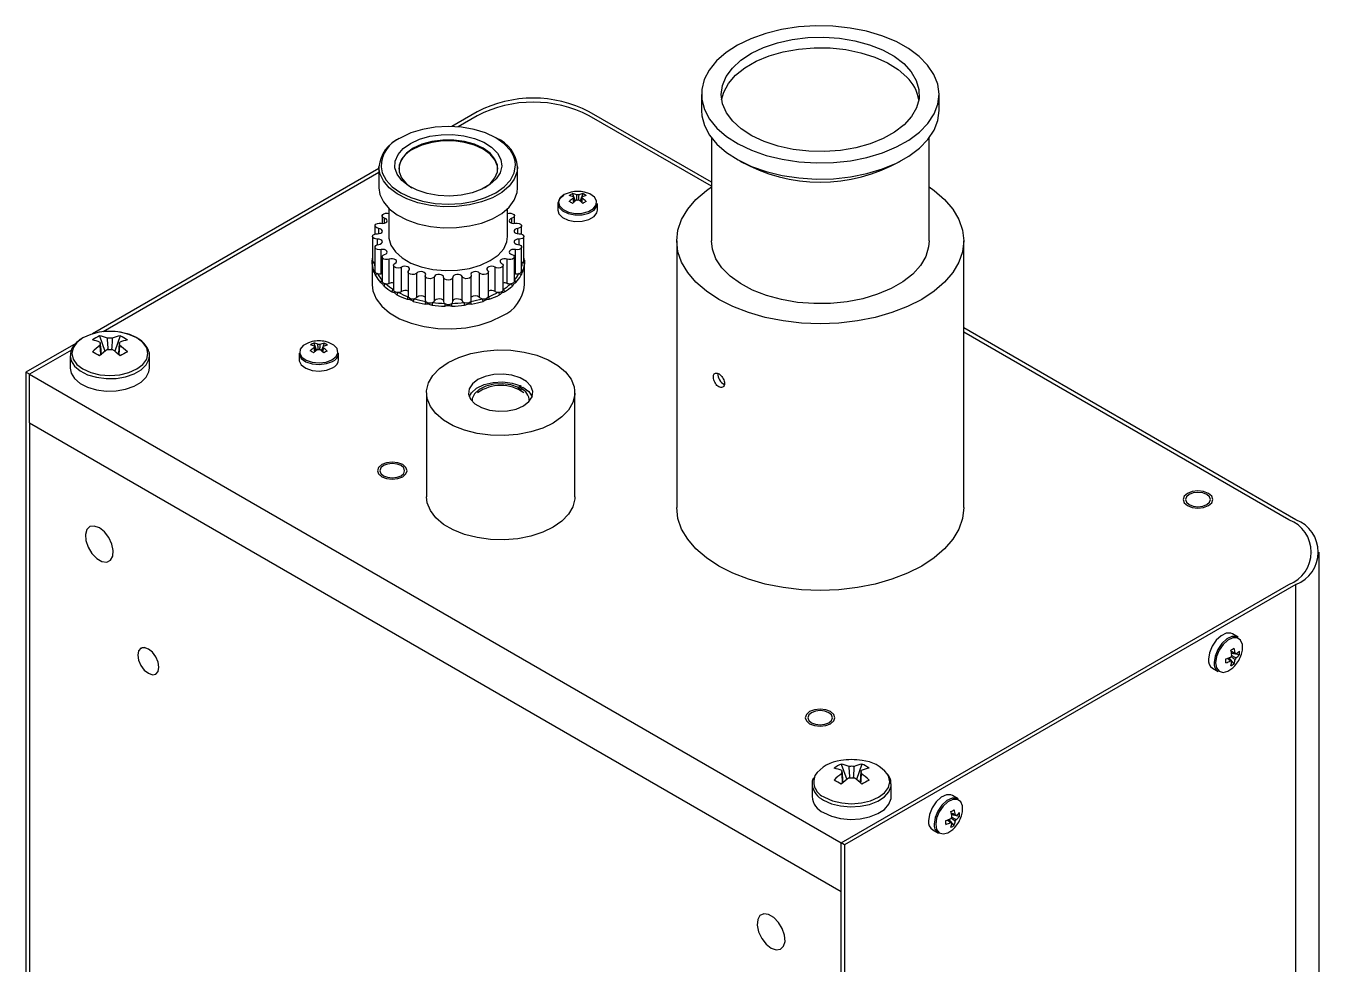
# Model space of a CAD drawing. Header units: millimetres. Extents: x 0 to 841, y 0 to 594.
# Drawn here: x 405.6 to 536.3, y 212.3 to 307.1 of the extents above; entities that cross this region are included whole.
import ezdxf

# ---------------------------------------------------------------- set-up
doc = ezdxf.new("R2010")
doc.units = ezdxf.units.MM

msp = doc.modelspace()

# ---------------------------------------------------------------- linework, layer by layer
at = {"color": 7, "linetype": 'Continuous', "lineweight": 25}
for p, q in [((473.912, 300.196), (473.912, 298.563)), ((497.912, 298.562), (497.912, 300.195)), ((451.25, 298.443), (448.668, 296.952)), ((451.249, 298.034), (449.311, 296.916)), ((451.25, 298.034), (449.312, 296.916)), ((474.911, 291.314), (462.563, 298.443)), ((474.911, 290.906), (462.563, 298.034)), ((474.911, 290.906), (462.563, 298.034)), ((474.912, 295.794), (474.911, 285.392)), ((496.911, 285.392), (496.912, 295.794)), ((441.322, 292.869), (441.322, 290.746)), ((455.322, 290.745), (455.322, 292.868)), ((441.322, 292.712), (412.376, 276.002)), ((441.322, 292.304), (413.443, 276.21)), ((441.322, 292.304), (413.443, 276.21)), ((460.887, 290.168), (461.15, 289.409)), ((461.92, 290.168), (461.657, 289.409)), ((459.404, 289.16), (459.404, 288.499)), ((463.404, 288.499), (463.404, 289.16)), ((441.634, 287.919), (441.634, 287.163)), ((442.322, 288.664), (442.322, 285.846)), ((454.322, 285.846), (454.322, 288.664)), ((455.01, 287.163), (455.01, 287.919)), ((440.917, 286.919), (440.917, 286.084)), ((455.728, 286.084), (455.728, 286.919)), ((440.672, 285.846), (440.672, 283.397)), ((455.972, 283.397), (455.972, 285.846)), ((471.411, 285.392), (471.411, 258.446)), ((500.411, 258.446), (500.411, 285.392)), ((440.917, 284.774), (440.917, 282.324)), ((441.537, 282.067), (441.537, 284.517)), ((441.634, 283.774), (441.634, 281.324)), ((455.01, 281.324), (455.01, 283.774)), ((455.107, 282.067), (455.107, 284.517)), ((455.728, 282.324), (455.728, 284.773)), ((440.622, 283.287), (440.622, 280.947)), ((442.365, 281.099), (442.365, 283.548)), ((442.775, 282.915), (442.775, 280.466)), ((443.598, 280.287), (443.598, 282.737)), ((453.046, 280.287), (453.046, 282.736)), ((453.869, 280.466), (453.869, 282.915)), ((454.28, 281.099), (454.28, 283.548)), ((456.022, 280.947), (456.022, 283.286)), ((441.537, 282.067), (441.634, 282.08)), ((444.262, 282.257), (444.262, 279.807)), ((445.153, 279.687), (445.153, 282.137)), ((445.994, 281.842), (445.994, 279.393)), ((446.924, 279.34), (446.924, 281.79)), ((447.853, 281.701), (447.853, 279.252)), ((448.792, 279.252), (448.792, 281.701)), ((449.72, 279.34), (449.72, 281.789)), ((450.65, 279.393), (450.65, 281.842)), ((451.491, 279.687), (451.491, 282.137)), ((452.382, 279.807), (452.382, 282.256)), ((455.01, 282.08), (455.107, 282.067)), ((413.087, 275.803), (413.629, 274.235)), ((415.165, 275.803), (414.624, 274.235)), ((533.981, 257.213), (500.411, 276.593)), ((533.274, 257.213), (500.411, 276.185)), ((533.274, 257.213), (500.411, 276.185)), ((410.701, 275.035), (405.641, 272.114)), ((434.745, 275.072), (434.995, 274.326)), ((435.777, 275.058), (435.502, 274.284)), ((410.244, 274.363), (405.995, 271.91)), ((410.244, 274.363), (405.995, 271.91)), ((410.126, 273.784), (410.126, 272.522)), ((418.126, 272.522), (418.126, 273.783)), ((433.241, 274.057), (433.241, 273.395)), ((437.241, 273.395), (437.241, 274.057)), ((405.641, 272.114), (405.64, 159.431)), ((405.995, 271.91), (405.641, 272.114)), ((405.995, 271.91), (488.019, 224.558)), ((405.995, 267.011), (405.995, 271.91)), ((455.644, 270.738), (455.42, 270.59)), ((455.42, 270.427), (455.42, 270.59)), ((455.644, 270.575), (455.42, 270.427)), ((455.644, 270.738), (455.644, 270.575)), ((455.645, 270.476), (455.87, 270.624)), ((446.125, 270.049), (446.124, 259.516)), ((455.645, 270.476), (455.645, 270.313)), ((461.124, 259.516), (461.125, 270.049)), ((405.995, 267.011), (405.993, 164.126)), ((405.995, 267.011), (488.019, 219.658)), ((535.617, 253.924), (535.617, 253.948)), ((536.323, 141.265), (536.324, 253.948)), ((488.019, 224.558), (533.274, 250.682)), ((488.019, 224.558), (533.274, 250.682)), ((533.981, 250.682), (488.373, 224.354)), ((533.979, 137.999), (533.981, 250.682)), ((528.129, 245.348), (527.556, 245.679)), ((527.744, 242.664), (527.218, 243.272)), ((528.261, 243.559), (527.472, 243.711)), ((525.556, 242.214), (526.129, 241.884)), ((488.041, 232.533), (488.582, 230.965)), ((490.119, 232.533), (489.577, 230.965)), ((485.08, 230.513), (485.08, 229.252)), ((493.08, 229.252), (493.08, 230.513)), ((499.845, 229.02), (499.272, 229.351)), ((499.46, 226.337), (498.933, 226.944)), ((499.976, 227.231), (499.187, 227.383)), ((497.272, 225.887), (497.845, 225.556)), ((488.017, 111.875), (488.019, 224.558)), ((488.373, 224.354), (488.019, 224.558)), ((488.373, 224.354), (488.371, 111.671))]:
    msp.add_line(p, q, dxfattribs=at)
at = {"color": 8, "linetype": 'Continuous', "lineweight": 25}
for p, q in [((462.563, 298.034), (462.563, 298.034)), ((441.896, 287.189), (441.896, 287.676)), ((454.748, 287.189), (454.748, 287.676)), ((441.295, 286.121), (441.295, 286.653)), ((455.35, 286.121), (455.35, 286.653)), ((441.173, 285.015), (441.173, 285.576)), ((455.472, 285.015), (455.472, 285.576)), ((533.274, 250.682), (533.274, 250.682))]:
    msp.add_line(p, q, dxfattribs=at)
at = {"color": 7, "linetype": 'Continuous', "lineweight": 25, "flags": 128}
for points in [[(477.563, 305.172), (476.397, 304.417), (475.434, 303.573), (474.694, 302.656), (474.193, 301.687), (473.942, 300.686), (473.946, 299.675), (474.205, 298.674), (474.713, 297.706), (475.46, 296.792), (476.43, 295.95), (477.602, 295.198), (478.951, 294.553), (480.449, 294.028), (482.063, 293.634), (483.758, 293.381), (485.5, 293.272), (487.251, 293.311), (488.973, 293.497), (490.63, 293.826), (492.186, 294.29), (493.608, 294.881), (494.867, 295.584), (495.934, 296.386), (496.788, 297.269), (497.411, 298.215), (497.788, 299.202), (497.912, 300.211), (497.78, 301.22), (497.395, 302.206), (496.765, 303.15), (495.905, 304.031), (494.831, 304.83), (493.567, 305.53), (492.14, 306.117), (490.58, 306.577), (488.921, 306.902), (487.197, 307.083), (485.446, 307.118), (483.705, 307.005), (482.012, 306.747), (480.401, 306.349), (478.907, 305.821), (477.563, 305.172)], [(478.948, 304.347), (480.191, 304.938), (481.583, 305.406), (483.087, 305.739), (484.664, 305.929), (486.273, 305.97), (487.873, 305.862), (489.423, 305.607), (490.881, 305.212), (492.21, 304.687), (493.377, 304.045), (494.35, 303.304), (495.104, 302.482), (495.621, 301.602), (495.886, 300.684), (495.892, 299.754), (495.64, 298.836), (495.137, 297.952), (494.394, 297.127), (493.431, 296.381), (492.274, 295.734), (490.952, 295.203), (489.5, 294.801), (487.954, 294.539), (486.356, 294.423), (484.746, 294.456), (483.166, 294.639), (481.658, 294.965), (480.259, 295.426), (479.007, 296.012), (477.934, 296.705), (477.067, 297.489), (476.43, 298.343), (476.038, 299.245), (475.902, 300.172), (476.025, 301.099), (476.404, 302.003), (477.029, 302.86), (477.884, 303.648), (478.948, 304.347)], [(475.948, 299.638), (476.156, 300.413), (476.635, 301.3), (477.354, 302.131), (478.295, 302.885), (479.433, 303.542), (480.739, 304.085), (482.178, 304.5), (483.715, 304.776), (485.308, 304.906), (486.917, 304.888), (488.5, 304.72), (490.016, 304.408), (491.426, 303.96), (492.693, 303.387), (493.784, 302.704), (494.671, 301.929)], [(473.912, 298.563), (473.946, 298.041), (474.205, 297.041), (474.713, 296.073), (475.46, 295.159), (476.43, 294.316), (477.602, 293.565), (478.951, 292.92), (480.449, 292.395), (482.062, 292.001), (483.758, 291.748), (485.5, 291.639), (487.251, 291.678), (488.973, 291.864), (490.63, 292.193), (492.186, 292.657), (493.608, 293.248), (494.867, 293.951), (495.934, 294.753), (496.788, 295.636), (497.41, 296.582), (497.788, 297.569), (497.912, 298.562)], [(454.915, 293.995), (454.605, 294.534), (453.976, 295.213), (453.131, 295.808), (452.1, 296.296), (450.925, 296.659), (449.649, 296.882), (448.322, 296.957), (446.996, 296.882), (445.72, 296.659), (444.544, 296.296), (443.514, 295.808)], [(444.504, 295.236), (445.414, 295.658), (446.46, 295.958), (447.593, 296.121), (448.761, 296.139), (449.907, 296.012), (450.98, 295.745), (451.928, 295.352), (452.708, 294.85), (453.283, 294.264), (453.626, 293.619), (453.72, 292.947), (453.563, 292.279), (453.16, 291.647), (452.531, 291.079), (451.706, 290.602), (450.722, 290.239), (449.626, 290.007), (448.469, 289.916), (447.305, 289.97), (446.189, 290.168), (445.172, 290.5), (444.303, 290.95), (443.622, 291.498), (443.16, 292.117), (442.94, 292.779), (442.972, 293.453), (443.254, 294.107), (443.772, 294.711), (444.504, 295.236)], [(451.994, 290.746), (452.556, 291.17), (453.042, 291.752), (453.291, 292.382), (453.291, 293.028), (453.042, 293.659), (452.556, 294.241), (451.858, 294.746), (450.983, 295.149), (449.974, 295.43), (448.882, 295.574), (447.763, 295.574), (446.671, 295.43), (445.662, 295.149), (444.787, 294.746)], [(453.322, 292.624), (453.291, 292.947), (453.042, 293.577), (452.556, 294.159), (451.858, 294.665), (450.983, 295.068), (449.974, 295.348), (448.882, 295.492), (447.763, 295.492), (446.671, 295.348), (445.662, 295.068), (444.787, 294.665)], [(444.787, 294.746), (444.089, 294.241), (443.603, 293.659), (443.354, 293.028), (443.354, 292.382), (443.603, 291.752), (444.089, 291.17), (444.65, 290.746)], [(441.528, 292.873), (441.653, 292.266), (442.04, 291.53), (442.668, 290.851), (443.514, 290.256), (444.544, 289.768), (445.72, 289.405), (446.996, 289.182), (448.322, 289.106), (449.649, 289.182), (450.925, 289.405), (452.1, 289.768), (453.131, 290.256), (453.976, 290.851), (454.605, 291.53), (454.992, 292.266), (455.122, 293.032), (455.082, 293.457)], [(441.322, 290.746), (441.419, 290.075), (441.764, 289.333), (442.345, 288.642), (443.143, 288.027), (444.127, 287.511), (445.264, 287.111), (446.511, 286.842), (447.823, 286.715), (449.153, 286.733), (450.454, 286.896), (451.677, 287.199), (452.779, 287.629), (453.72, 288.173), (454.466, 288.809), (454.99, 289.515), (455.273, 290.266), (455.322, 290.745)], [(496.911, 290.846), (497.415, 290.488), (498.469, 289.577), (499.308, 288.595), (499.917, 287.558), (500.287, 286.484), (500.411, 285.392), (500.287, 284.299), (499.917, 283.225), (499.308, 282.189), (498.469, 281.207), (497.415, 280.296), (496.164, 279.473), (494.738, 278.751), (493.161, 278.143), (491.46, 277.659), (489.664, 277.307), (487.804, 277.093), (485.911, 277.021), (484.019, 277.093), (482.158, 277.307), (480.362, 277.659), (478.661, 278.143), (477.084, 278.751), (475.658, 279.473), (474.408, 280.296), (473.354, 281.207), (472.515, 282.189), (471.905, 283.226), (471.535, 284.3), (471.411, 285.392), (471.535, 286.485), (471.905, 287.559), (472.515, 288.595), (473.354, 289.577), (474.408, 290.488), (474.911, 290.846)], [(459.989, 289.976), (459.574, 289.626), (459.406, 289.213), (459.507, 288.793), (459.865, 288.422), (460.43, 288.151), (461.127, 288.017), (461.862, 288.036), (462.534, 288.207), (463.054, 288.508), (463.351, 288.896), (463.404, 289.16)], [(441.537, 287.176), (441.711, 287.162), (441.882, 287.186), (442.026, 287.244), (442.122, 287.329), (442.158, 287.428), (442.128, 287.528), (442.036, 287.615), (441.896, 287.676)], [(441.896, 287.676), (441.746, 287.744), (441.654, 287.84), (441.637, 287.95), (441.697, 288.054), (441.824, 288.137), (441.997, 288.183), (442.188, 288.186), (442.322, 288.159)], [(454.322, 288.159), (454.457, 288.186), (454.647, 288.183), (454.82, 288.137), (454.947, 288.054), (455.007, 287.95), (454.99, 287.84), (454.899, 287.743), (454.748, 287.676), (454.748, 287.676)], [(454.748, 287.676), (454.608, 287.615), (454.517, 287.528), (454.487, 287.428), (454.522, 287.329), (454.619, 287.244), (454.762, 287.186), (454.933, 287.162), (455.107, 287.176)], [(459.404, 288.499), (459.507, 288.132), (459.865, 287.761), (460.43, 287.49), (461.127, 287.355), (461.862, 287.375), (462.534, 287.546), (463.054, 287.846), (463.351, 288.234), (463.404, 288.499)], [(441.295, 286.653), (441.119, 286.696), (440.988, 286.776), (440.922, 286.879), (440.933, 286.989), (441.019, 287.088), (441.165, 287.158), (441.348, 287.189), (441.537, 287.176)], [(441.173, 286.117), (441.347, 286.129), (441.501, 286.178), (441.614, 286.256), (441.669, 286.352), (441.659, 286.453), (441.585, 286.545), (441.458, 286.615), (441.295, 286.653)], [(455.35, 286.653), (455.187, 286.615), (455.059, 286.545), (454.986, 286.453), (454.976, 286.352), (455.031, 286.256), (455.143, 286.178), (455.298, 286.129), (455.472, 286.117)], [(455.107, 287.176), (455.296, 287.189), (455.479, 287.158), (455.626, 287.088), (455.712, 286.989), (455.723, 286.879), (455.657, 286.776), (455.525, 286.696), (455.35, 286.653)], [(441.173, 285.576), (440.984, 285.591), (440.821, 285.648), (440.711, 285.739), (440.672, 285.846), (440.711, 285.954), (440.821, 286.044), (440.984, 286.102), (441.173, 286.117)], [(441.537, 284.517), (441.348, 284.503), (441.165, 284.534), (441.019, 284.605), (440.933, 284.703), (440.922, 284.813), (440.988, 284.917), (441.119, 284.996), (441.295, 285.039)], [(441.295, 285.039), (441.458, 285.077), (441.585, 285.147), (441.659, 285.239), (441.669, 285.341), (441.614, 285.437), (441.501, 285.515), (441.347, 285.563), (441.173, 285.576)], [(442.322, 285.846), (442.33, 285.665), (442.527, 284.95), (442.976, 284.274), (443.659, 283.667), (444.546, 283.155), (445.598, 282.76), (446.769, 282.501), (448.008, 282.387), (449.261, 282.425), (450.472, 282.613), (451.59, 282.941), (452.565, 283.397), (453.354, 283.96), (453.924, 284.605), (454.248, 285.304), (454.322, 285.846)], [(455.472, 285.576), (455.298, 285.563), (455.143, 285.515), (455.031, 285.437), (454.976, 285.341), (454.986, 285.239), (455.059, 285.147), (455.187, 285.077), (455.35, 285.039)], [(455.35, 285.039), (455.525, 284.996), (455.657, 284.917), (455.723, 284.813), (455.712, 284.703), (455.626, 284.605), (455.479, 284.534), (455.296, 284.503), (455.107, 284.517)], [(455.472, 286.117), (455.661, 286.101), (455.824, 286.044), (455.934, 285.954), (455.972, 285.846), (455.934, 285.738), (455.824, 285.648), (455.661, 285.591), (455.472, 285.576)], [(496.911, 285.392), (496.861, 284.785), (496.572, 283.827), (496.033, 282.906), (495.257, 282.043), (494.262, 281.259), (493.071, 280.571), (491.713, 279.997), (490.218, 279.549), (488.622, 279.238), (486.963, 279.071), (485.28, 279.052), (483.611, 279.182), (481.996, 279.458), (480.472, 279.873), (479.077, 280.417), (477.841, 281.077), (476.795, 281.839), (475.962, 282.684), (475.362, 283.593), (475.01, 284.543), (474.911, 285.392)], [(441.896, 284.017), (442.036, 284.078), (442.128, 284.165), (442.158, 284.265), (442.122, 284.364), (442.026, 284.449), (441.882, 284.507), (441.711, 284.531), (441.537, 284.517)], [(442.365, 283.548), (442.188, 283.507), (441.997, 283.51), (441.824, 283.556), (441.697, 283.638), (441.637, 283.743), (441.654, 283.852), (441.746, 283.949), (441.896, 284.017)], [(442.935, 283.119), (443.043, 283.199), (443.093, 283.296), (443.077, 283.397), (442.998, 283.488), (442.867, 283.555), (442.702, 283.59), (442.527, 283.588), (442.365, 283.548)], [(454.28, 283.548), (454.118, 283.588), (453.942, 283.59), (453.777, 283.555), (453.646, 283.488), (453.567, 283.397), (453.551, 283.296), (453.601, 283.199), (453.709, 283.119)], [(454.748, 284.017), (454.899, 283.949), (454.99, 283.852), (455.007, 283.743), (454.947, 283.638), (454.82, 283.556), (454.647, 283.51), (454.457, 283.507), (454.28, 283.548)], [(455.107, 284.517), (454.933, 284.531), (454.762, 284.507), (454.619, 284.448), (454.522, 284.364), (454.487, 284.264), (454.517, 284.164), (454.608, 284.078), (454.748, 284.017)], [(443.598, 282.737), (443.446, 282.67), (443.26, 282.644), (443.072, 282.663), (442.913, 282.724), (442.808, 282.816), (442.776, 282.924), (442.82, 283.031), (442.935, 283.119)], [(444.342, 282.407), (444.41, 282.501), (444.414, 282.602), (444.354, 282.697), (444.237, 282.773), (444.08, 282.818), (443.905, 282.828), (443.737, 282.799), (443.598, 282.737)], [(445.153, 282.137), (445.036, 282.05), (444.868, 281.997), (444.678, 281.987), (444.497, 282.022), (444.355, 282.095), (444.275, 282.195), (444.27, 282.305), (444.342, 282.407)], [(446.019, 281.93), (446.043, 282.03), (446.002, 282.129), (445.901, 282.212), (445.754, 282.267), (445.582, 282.288), (445.409, 282.27), (445.259, 282.218), (445.153, 282.137)], [(451.491, 282.137), (451.385, 282.218), (451.235, 282.27), (451.062, 282.288), (450.89, 282.267), (450.743, 282.211), (450.642, 282.129), (450.601, 282.03), (450.625, 281.93)], [(452.303, 282.407), (452.374, 282.305), (452.37, 282.195), (452.29, 282.095), (452.147, 282.022), (451.966, 281.987), (451.776, 281.997), (451.609, 282.05), (451.491, 282.137)], [(453.046, 282.736), (452.908, 282.799), (452.739, 282.827), (452.564, 282.818), (452.408, 282.773), (452.291, 282.697), (452.23, 282.602), (452.234, 282.5), (452.303, 282.407)], [(453.709, 283.119), (453.824, 283.031), (453.869, 282.924), (453.836, 282.816), (453.732, 282.723), (453.572, 282.663), (453.384, 282.644), (453.199, 282.67), (453.046, 282.736)], [(441.634, 281.324), (441.637, 281.297), (441.657, 281.241), (441.697, 281.189), (441.755, 281.142), (441.829, 281.104), (441.915, 281.076), (442.01, 281.059)], [(446.924, 281.79), (446.85, 281.688), (446.712, 281.612), (446.533, 281.574), (446.342, 281.581), (446.172, 281.63), (446.05, 281.715), (445.996, 281.82), (446.019, 281.93)], [(447.854, 281.719), (447.832, 281.82), (447.748, 281.909), (447.613, 281.974), (447.446, 282.005), (447.271, 282), (447.111, 281.957), (446.99, 281.884), (446.924, 281.79)], [(448.791, 281.719), (448.764, 281.61), (448.665, 281.516), (448.509, 281.452), (448.322, 281.43), (448.135, 281.452), (447.98, 281.516), (447.88, 281.61), (447.854, 281.719)], [(449.72, 281.789), (449.654, 281.884), (449.533, 281.957), (449.374, 282), (449.198, 282.005), (449.031, 281.974), (448.896, 281.909), (448.812, 281.82), (448.791, 281.719)], [(450.625, 281.93), (450.649, 281.82), (450.595, 281.715), (450.473, 281.63), (450.302, 281.581), (450.112, 281.574), (449.933, 281.612), (449.795, 281.688), (449.72, 281.789)], [(454.634, 281.058), (454.729, 281.076), (454.815, 281.104), (454.889, 281.142), (454.947, 281.188), (454.988, 281.241), (455.008, 281.297), (455.01, 281.324)], [(440.622, 280.947), (440.696, 280.333), (441.021, 279.534), (441.595, 278.784), (442.398, 278.107), (443.403, 277.527), (444.575, 277.064), (445.875, 276.732), (447.258, 276.545), (448.678, 276.507), (450.085, 276.62), (451.432, 276.881), (452.674, 277.28), (453.767, 277.804)], [(442.775, 280.466), (442.781, 280.425), (442.806, 280.37), (442.851, 280.318), (442.913, 280.274), (442.99, 280.238), (443.078, 280.212), (443.174, 280.198), (443.273, 280.195)], [(453.371, 280.195), (453.47, 280.198), (453.566, 280.212), (453.654, 280.238), (453.732, 280.274), (453.794, 280.318), (453.839, 280.369), (453.864, 280.425), (453.869, 280.466)], [(446.924, 279.34), (446.99, 279.434), (447.111, 279.507), (447.271, 279.55), (447.446, 279.556), (447.613, 279.524), (447.748, 279.459), (447.832, 279.37), (447.853, 279.312)], [(448.792, 279.312), (448.812, 279.37), (448.896, 279.459), (449.031, 279.524), (449.198, 279.556), (449.374, 279.55), (449.533, 279.507), (449.654, 279.434), (449.72, 279.34)], [(413.053, 276.157), (412.2, 275.947), (411.402, 275.593)], [(433.241, 274.057), (433.254, 273.924), (433.471, 273.519), (433.927, 273.186), (434.561, 272.971), (435.286, 272.903), (436.005, 272.99), (436.621, 273.221)], [(433.241, 273.395), (433.254, 273.263), (433.471, 272.858), (433.927, 272.525), (434.561, 272.31), (435.286, 272.241), (436.005, 272.329), (436.621, 272.56)], [(448.321, 273.111), (449.386, 273.621), (450.595, 274.01), (451.907, 274.264), (453.278, 274.374), (454.661, 274.337), (456.008, 274.154), (457.274, 273.832), (458.416, 273.38), (459.395, 272.815), (460.177, 272.156), (460.736, 271.425), (461.053, 270.647), (461.117, 269.849), (460.925, 269.058), (460.486, 268.3), (459.812, 267.602), (458.928, 266.988), (457.863, 266.477), (456.654, 266.088), (455.342, 265.834), (453.971, 265.724), (452.588, 265.761), (451.241, 265.944), (449.975, 266.267), (448.833, 266.718), (447.855, 267.283), (447.072, 267.942), (446.513, 268.673), (446.196, 269.451), (446.133, 270.249), (446.324, 271.04), (446.764, 271.798), (447.437, 272.496), (448.321, 273.111)], [(410.126, 272.522), (410.223, 272.018), (410.562, 271.474), (411.126, 270.995), (411.878, 270.612), (412.771, 270.35), (413.75, 270.223), (414.752, 270.241), (415.715, 270.403), (416.578, 270.698), (417.287, 271.107), (417.797, 271.605), (418.077, 272.161), (418.126, 272.522)], [(455.923, 268.722), (456.477, 269.15), (456.8, 269.65), (456.866, 270.183), (456.67, 270.705), (456.226, 271.173), (455.572, 271.551), (454.76, 271.807), (453.856, 271.921), (452.934, 271.882), (452.067, 271.696), (451.326, 271.376), (450.772, 270.948), (450.449, 270.448), (450.383, 269.915), (450.579, 269.394), (451.023, 268.925), (451.677, 268.547), (452.489, 268.291), (453.393, 268.178), (454.315, 268.216), (455.182, 268.402), (455.923, 268.722)], [(450.45, 269.648), (450.659, 270.029), (451.187, 270.508), (451.94, 270.873), (452.849, 271.092), (453.829, 271.142), (454.79, 271.021), (455.644, 270.738)], [(455.42, 270.59), (454.656, 270.84), (453.798, 270.947), (452.924, 270.9), (452.114, 270.705), (451.443, 270.378), (450.971, 269.951), (450.743, 269.462), (450.728, 269.199)], [(455.87, 270.624), (456.467, 270.173), (456.8, 269.648)], [(443.726, 261.557), (444.051, 261.838), (444.165, 262.17), (444.051, 262.501), (443.726, 262.782), (443.239, 262.97), (442.665, 263.036), (442.091, 262.97), (441.605, 262.782), (441.28, 262.501), (441.165, 262.17), (441.28, 261.838), (441.605, 261.557), (442.091, 261.37), (442.665, 261.304), (443.239, 261.37), (443.726, 261.557)], [(443.549, 261.66), (443.82, 261.894), (443.915, 262.17), (443.82, 262.446), (443.549, 262.68), (443.144, 262.836), (442.665, 262.891), (442.187, 262.836), (441.781, 262.68), (441.51, 262.446), (441.415, 262.17), (441.51, 261.894), (441.781, 261.66), (442.187, 261.503), (442.665, 261.448), (443.144, 261.503), (443.549, 261.66)], [(525.142, 258.642), (525.467, 258.923), (525.581, 259.255), (525.467, 259.586), (525.142, 259.867), (524.655, 260.055), (524.081, 260.12), (523.507, 260.055), (523.021, 259.867), (522.696, 259.586), (522.581, 259.255), (522.696, 258.923), (523.021, 258.642), (523.507, 258.455), (524.081, 258.389), (524.655, 258.455), (525.142, 258.642)], [(461.124, 259.516), (461.116, 259.316), (460.925, 258.524), (460.485, 257.767), (459.812, 257.069), (458.928, 256.454), (457.863, 255.944), (456.654, 255.555), (455.342, 255.301), (453.971, 255.191), (452.588, 255.228), (451.241, 255.411), (449.975, 255.733), (448.833, 256.185), (447.854, 256.75), (447.072, 257.409), (446.513, 258.14), (446.196, 258.918), (446.124, 259.516)], [(524.965, 258.744), (525.236, 258.978), (525.331, 259.255), (525.236, 259.531), (524.965, 259.765), (524.56, 259.921), (524.081, 259.976), (523.603, 259.921), (523.198, 259.765), (522.927, 259.531), (522.831, 259.255), (522.927, 258.978), (523.198, 258.744), (523.603, 258.588), (524.081, 258.533), (524.56, 258.588), (524.965, 258.744)], [(500.411, 258.446), (500.287, 257.353), (499.917, 256.28), (499.307, 255.243), (498.468, 254.261), (497.415, 253.35), (496.164, 252.527), (494.738, 251.805), (493.161, 251.197), (491.46, 250.713), (489.664, 250.361), (487.804, 250.147), (485.911, 250.076), (484.018, 250.147), (482.158, 250.361), (480.362, 250.713), (478.661, 251.197), (477.084, 251.805), (475.658, 252.527), (474.407, 253.351), (473.354, 254.261), (472.515, 255.243), (471.905, 256.28), (471.535, 257.354), (471.411, 258.446), (471.411, 258.446)], [(413.066, 256.396), (412.555, 256.581), (412.113, 256.52), (411.8, 256.222), (411.657, 255.727), (411.705, 255.102), (411.937, 254.431), (412.321, 253.804), (412.806, 253.308), (413.325, 253.008), (413.81, 252.945), (414.194, 253.127), (414.426, 253.531), (414.474, 254.101), (414.331, 254.76), (414.018, 255.42), (413.576, 255.991), (413.066, 256.396)], [(527.556, 245.679), (527.409, 245.742), (526.943, 245.741), (526.426, 245.497), (525.926, 245.044), (525.511, 244.443), (525.238, 243.775), (525.142, 243.13)], [(528.129, 245.348), (527.981, 245.411), (527.516, 245.41), (526.999, 245.167), (526.499, 244.714), (526.084, 244.113), (525.81, 243.444), (525.715, 242.799)], [(416.954, 243.536), (417.035, 243.021), (417.265, 242.491), (417.609, 242.026), (418.015, 241.699), (418.421, 241.558), (418.765, 241.625), (418.995, 241.889), (419.076, 242.311), (418.995, 242.827), (418.765, 243.357), (418.421, 243.821), (418.015, 244.149), (417.609, 244.29), (417.265, 244.223), (417.035, 243.958), (416.954, 243.536)], [(416.954, 243.536), (417.035, 243.021), (417.265, 242.491), (417.609, 242.026), (418.015, 241.699), (418.421, 241.558), (418.765, 241.625), (418.995, 241.889), (419.076, 242.311), (418.995, 242.827), (418.765, 243.357), (418.421, 243.821), (418.015, 244.149), (417.609, 244.29), (417.265, 244.223), (417.035, 243.958), (416.954, 243.536)], [(486.958, 236.6), (487.283, 236.881), (487.398, 237.212), (487.283, 237.543), (486.958, 237.824), (486.472, 238.012), (485.898, 238.078), (485.324, 238.012), (484.837, 237.824), (484.512, 237.543), (484.398, 237.212), (484.512, 236.881), (484.837, 236.6), (485.324, 236.412), (485.898, 236.346), (486.472, 236.412), (486.958, 236.6)], [(485.014, 237.722), (484.743, 237.488), (484.648, 237.212), (484.743, 236.936), (485.014, 236.702), (485.419, 236.545), (485.898, 236.49), (486.376, 236.545), (486.782, 236.702), (487.053, 236.936), (487.148, 237.212), (487.053, 237.488), (486.782, 237.722), (486.376, 237.879), (485.898, 237.934), (485.419, 237.879), (485.014, 237.722)], [(485.08, 230.513), (485.082, 230.441), (485.082, 230.44)], [(486.251, 227.619), (487.044, 227.264), (487.964, 227.035), (488.954, 226.944), (489.952, 226.998), (490.896, 227.195), (491.725, 227.52), (492.388, 227.954), (492.843, 228.47), (493.062, 229.035), (493.08, 229.252)], [(499.272, 229.351), (499.124, 229.414), (498.659, 229.413), (498.142, 229.169), (497.642, 228.717), (497.227, 228.116), (496.953, 227.447), (496.858, 226.802)], [(499.845, 229.02), (499.697, 229.083), (499.232, 229.082), (498.714, 228.839), (498.214, 228.386), (497.8, 227.785), (497.526, 227.117), (497.431, 226.472)], [(480.948, 213.942), (481.459, 213.757), (481.9, 213.818), (482.214, 214.116), (482.356, 214.611), (482.308, 215.237), (482.076, 215.908), (481.692, 216.534), (481.208, 217.03), (480.688, 217.33), (480.203, 217.393), (479.819, 217.211), (479.588, 216.807), (479.54, 216.237), (479.682, 215.578), (479.995, 214.918), (480.437, 214.347), (480.948, 213.942)]]:
    msp.add_lwpolyline(points, dxfattribs=at)
at = {"color": 8, "linetype": 'Continuous', "lineweight": 25, "flags": 128}
for points in [[(455.322, 292.868), (455.273, 292.389), (454.99, 291.638), (454.466, 290.932), (453.72, 290.296), (452.779, 289.752), (451.677, 289.322), (450.454, 289.019), (449.153, 288.856), (447.823, 288.838), (446.511, 288.965), (445.264, 289.234), (444.127, 289.634), (443.143, 290.15), (442.345, 290.765), (441.764, 291.456), (441.419, 292.198), (441.322, 292.869)], [(455.082, 293.457), (454.992, 293.798), (454.915, 293.995)], [(460.04, 290.065), (459.639, 289.727), (459.477, 289.329), (459.575, 288.924), (459.92, 288.566), (460.465, 288.305), (461.137, 288.175), (461.845, 288.194), (462.494, 288.359), (462.995, 288.648), (463.281, 289.022), (463.314, 289.431), (463.088, 289.819), (462.636, 290.134), (462.082, 290.32)], [(460.726, 290.32), (460.625, 290.296), (460.04, 290.065)], [(411.402, 275.593), (410.789, 275.132), (410.404, 274.596), (410.273, 274.02), (410.404, 273.444), (410.789, 272.908), (411.402, 272.447), (412.2, 272.094), (413.129, 271.871), (414.126, 271.796), (415.124, 271.871), (416.053, 272.094), (416.851, 272.447), (417.464, 272.908), (417.848, 273.444), (417.98, 274.02), (417.848, 274.596), (417.464, 275.132), (416.851, 275.593), (416.053, 275.947), (415.2, 276.157)], [(434.563, 275.216), (434.189, 275.107), (433.676, 274.825), (433.374, 274.454), (433.325, 274.046), (433.534, 273.655), (433.974, 273.335), (434.585, 273.127), (435.284, 273.061), (435.978, 273.145), (436.572, 273.369), (436.572, 273.369)], [(436.572, 273.369), (436.986, 273.701), (437.164, 274.096), (437.083, 274.503), (436.753, 274.865), (436.219, 275.134), (435.919, 275.216)], [(410.126, 273.79), (410.223, 273.28), (410.562, 272.735), (411.126, 272.256), (411.878, 271.874), (412.771, 271.611), (413.75, 271.485), (414.752, 271.503), (415.715, 271.664), (416.578, 271.959), (417.287, 272.368), (417.797, 272.866), (418.077, 273.422), (418.126, 273.744)], [(528.472, 243.622), (528.571, 244.042), (528.571, 244.62), (528.39, 245.055), (528.052, 245.288), (527.604, 245.287), (527.105, 245.052), (526.623, 244.616), (526.223, 244.036), (525.959, 243.392), (525.867, 242.77), (525.867, 242.77)], [(525.867, 242.77), (525.959, 242.254), (526.223, 241.915), (526.623, 241.797), (527.105, 241.917), (527.604, 242.258), (527.795, 242.45)], [(486.355, 229.177), (487.153, 228.824), (488.082, 228.601), (489.08, 228.526), (490.077, 228.601), (491.006, 228.824), (491.805, 229.177), (492.417, 229.638), (492.802, 230.174), (492.933, 230.75), (492.802, 231.326), (492.685, 231.536)], [(486.251, 228.881), (487.044, 228.526), (487.964, 228.296), (488.954, 228.205), (489.952, 228.26), (490.896, 228.456), (491.725, 228.781), (492.388, 229.215), (492.843, 229.731), (493.062, 230.296), (493.079, 230.538)], [(500.188, 227.294), (500.287, 227.714), (500.287, 228.293), (500.106, 228.728), (499.768, 228.96), (499.319, 228.959), (498.82, 228.725), (498.338, 228.288), (497.939, 227.708), (497.675, 227.064), (497.583, 226.442), (497.583, 226.442)], [(497.583, 226.442), (497.675, 225.927), (497.939, 225.587), (498.338, 225.469), (498.82, 225.589), (499.319, 225.93), (499.511, 226.122)]]:
    msp.add_lwpolyline(points, dxfattribs=at)
at = {"color": 7, "linetype": 'Continuous', "lineweight": 25}
for centre, radius, start, end in [((491.733, 298.923), 4.204, 9.79306, 45.65134), ((456.906, 287.117), 12.296, 62.60912, 117.38968), ((456.906, 287.525), 12.296, 62.60922, 117.38953), ((456.906, 287.117), 12.296, 62.60913, 117.38954), ((444.775, 292.555), 3.467, 113.86527, 174.8134), ((451.867, 292.565), 3.468, 5.02415, 67.38199), ((445.771, 292.413), 2.457, 113.59916, 175.07924), ((485.912, 307.945), 16.604, 240.73111, 299.26724), ((461.825, 288.152), 2.224, 114.94314, 125.05148), ((461.404, 287.192), 3.2, 77.76748, 102.23084), ((460.443, 288.097), 2.118, 66.06511, 77.88205), ((462.365, 288.096), 2.119, 102.12059, 113.93294), ((460.982, 288.152), 2.224, 54.94727, 65.05811), ((460.103, 287.9), 2.119, 66.06618, 77.87861), ((463.295, 286.485), 3.988, 125.79039, 133.53553), ((457.407, 283.543), 6.625, 58.30899, 61.6987), ((463.634, 286.289), 3.988, 125.79018, 133.53624), ((461.107, 289.779), 0.155, 157.82465, 202.17792), ((461.404, 289.264), 0.776, 82.47986, 97.51757), ((461.404, 290.293), 0.776, 262.47222, 277.5252), ((459.172, 286.289), 3.989, 46.46445, 54.20863), ((462.704, 287.901), 2.119, 102.12074, 113.93355), ((461.701, 289.779), 0.155, 337.80849, 22.19409), ((459.512, 286.485), 3.989, 46.4644, 54.20918), ((465.404, 283.537), 6.632, 118.30417, 121.69046), ((443.244, 283.228), 2.622, 168.7648, 175.3313), ((453.399, 283.228), 2.624, 4.66946, 11.22958), ((440.82, 283.004), 0.19, 86.77492, 173.58729), ((443.33, 283.252), 2.708, 184.79715, 200.89747), ((440.918, 283.426), 0.248, 186.67587, 249.2127), ((441.087, 283.702), 0.569, 243.23358, 252.64035), ((441.208, 282.376), 0.296, 190.08476, 263.8558), ((455.436, 282.376), 0.296, 276.14731, 349.90998), ((455.558, 283.7), 0.567, 287.3537, 296.78054), ((455.726, 283.425), 0.248, 290.78169, 353.32859), ((455.825, 283.004), 0.19, 6.40703, 93.22597), ((453.316, 283.251), 2.708, 339.10061, 355.20589), ((441.208, 281.86), 0.223, 98.1251, 174.18338), ((444.283, 283.726), 3.777, 209.21236, 222.10601), ((441.387, 282.838), 0.785, 254.4659, 281.03718), ((444.388, 283.877), 3.679, 209.21247, 222.10781), ((442.103, 280.814), 0.262, 110.75629, 175.80106), ((442.104, 281.813), 0.76, 262.88414, 290.0481), ((445.832, 285.341), 5.74, 228.25312, 237.83556), ((442.627, 280.371), 0.773, 78.95387, 109.83336), ((450.812, 285.342), 5.741, 302.16494, 311.74501), ((454.017, 280.371), 0.774, 70.16752, 101.03963), ((454.54, 281.813), 0.76, 249.95183, 277.11282), ((454.542, 280.814), 0.262, 4.19235, 69.24709), ((452.257, 283.877), 3.679, 317.89251, 330.78664), ((455.257, 282.838), 0.786, 258.96332, 285.5327), ((452.361, 283.726), 3.777, 317.8928, 330.78613), ((455.436, 281.86), 0.223, 5.82144, 81.8699), ((445.766, 285.23), 5.893, 228.2528, 237.83461), ((442.923, 280.226), 0.296, 119.8846, 177.04615), ((443.459, 279.934), 0.321, 125.40754, 177.72702), ((447.169, 287.661), 8.704, 242.415, 249.80134), ((443.267, 280.838), 0.643, 270.57639, 301.01719), ((447.198, 287.707), 8.476, 242.41385, 249.80172), ((443.953, 279.677), 0.706, 63.99408, 120.17917), ((444.552, 279.484), 0.388, 136.15529, 178.80049), ((444.424, 279.807), 0.162, 180.13658, 199.71783), ((444.717, 280.073), 0.548, 215.7532, 287.37929), ((444.813, 280.023), 0.478, 278.12362, 315.34969), ((445.575, 279.224), 0.626, 47.91542, 132.30629), ((451.07, 279.224), 0.626, 47.6927, 132.08144), ((451.831, 280.023), 0.478, 224.64768, 261.87882), ((451.927, 280.073), 0.548, 252.61775, 324.24707), ((449.445, 287.71), 8.478, 290.19844, 297.58404), ((452.223, 279.807), 0.159, 340.12375, 0.0267), ((452.093, 279.484), 0.388, 1.19993, 43.84382), ((452.692, 279.676), 0.707, 59.85528, 115.96799), ((449.475, 287.662), 8.705, 290.19847, 297.58389), ((453.378, 280.838), 0.643, 238.98129, 269.42289), ((453.185, 279.934), 0.321, 2.26803, 54.58873), ((452.302, 281.236), 3.731, 293.11525, 355.56332), ((453.721, 280.226), 0.296, 2.95017, 60.11421), ((450.878, 285.231), 5.894, 302.16508, 311.74521), ((445.237, 279.278), 0.448, 142.65053, 179.2625), ((448.038, 290.231), 11.419, 253.4707, 259.63279), ((448.045, 290.211), 11.121, 253.47, 259.63293), ((446.637, 278.996), 0.655, 155.11716, 179.81501), ((446.18, 279.398), 0.186, 181.63653, 222.79147), ((446.47, 279.78), 0.663, 230.01226, 292.4005), ((447.6, 278.89), 0.92, 162.4829, 179.95507), ((448.312, 291.883), 13.095, 262.84106, 268.46525), ((446.632, 279.476), 0.322, 286.31665, 335.03313), ((448.312, 291.824), 12.756, 262.84155, 268.46486), ((448.074, 279.268), 0.222, 184.34716, 242.24337), ((452.097, 278.793), 4.136, 176.14138, 180.00453), ((448.322, 279.687), 0.708, 240.23947, 299.76003), ((448.57, 279.268), 0.222, 297.74902, 355.65455), ((448.333, 291.819), 12.752, 271.53298, 277.15839), ((444.557, 278.794), 4.126, 359.98891, 3.86081), ((448.333, 291.883), 13.095, 271.53358, 277.15764), ((450.012, 279.476), 0.322, 204.96576, 253.68422), ((450.174, 279.78), 0.663, 247.5981, 309.98649), ((449.044, 278.89), 0.92, 0.04531, 17.5142), ((448.6, 290.209), 11.119, 280.36559, 286.5294), ((450.466, 279.397), 0.184, 316.95613, 358.61549), ((450.007, 278.996), 0.655, 0.18919, 24.87719), ((448.607, 290.231), 11.419, 280.36629, 286.52852), ((451.408, 279.278), 0.448, 0.73652, 37.34598), ((414.973, 271.695), 4.52, 114.65892, 125.33516), ((414.126, 269.746), 6.5, 80.49082, 99.5075), ((412.21, 271.65), 4.245, 66.88404, 78.07951), ((416.042, 271.65), 4.244, 101.92031, 113.11592), ((413.28, 271.695), 4.52, 54.66461, 65.34005), ((411.482, 271.228), 4.246, 66.88522, 78.07834), ((417.998, 268.263), 8.175, 126.37951, 133.60794), ((413.466, 274.989), 0.348, 155.57668, 204.42227), ((414.126, 273.844), 1.727, 81.69502, 98.30428), ((416.77, 271.231), 4.243, 101.91829, 113.11778), ((414.787, 274.989), 0.348, 335.57605, 24.4229), ((410.258, 268.266), 8.172, 46.39035, 53.62227), ((437.062, 271.346), 3.983, 124.64132, 132.45302), ((435.661, 272.998), 2.268, 113.82527, 123.85577), ((433.928, 272.875), 2.06, 64.88246, 76.82578), ((435.241, 272.089), 3.2, 77.76748, 102.23084), ((434.276, 273.068), 2.059, 64.87945, 76.82817), ((434.944, 274.676), 0.156, 155.49201, 199.82798), ((435.241, 274.161), 0.776, 81.69647, 96.74485), ((436.197, 272.919), 2.18, 101.09886, 112.78007), ((435.538, 274.675), 0.155, 335.49252, 19.83751), ((433.274, 271.416), 3.999, 45.3662, 53.03366), ((436.528, 272.719), 2.179, 101.09677, 112.78084), ((434.818, 273.1), 2.18, 53.72228, 63.91278), ((405.995, 262.318), 13.464, 58.21334, 61.79275), ((418.725, 267.844), 8.174, 126.37874, 133.60856), ((414.126, 276.133), 1.727, 261.69349, 278.30511), ((409.526, 267.842), 8.176, 46.39229, 53.62033), ((422.258, 262.317), 13.464, 118.20754, 121.78672), ((431.066, 268.447), 6.709, 57.16531, 60.47289), ((437.393, 271.145), 3.984, 124.64194, 132.4524), ((435.241, 275.19), 0.776, 261.6964, 276.74141), ((432.929, 271.227), 3.996, 45.36334, 53.03653), ((439.072, 268.425), 6.557, 117.10819, 120.57367), ((436.281, 274.121), 0.962, 290.73182, 356.14834), ((436.28, 273.46), 0.962, 290.73259, 356.14791), ((476.702, 271.911), 1.132, 175.52759, 245.40138), ((453.625, 266.786), 4, 54.1512, 125.84712), ((454.148, 267.326), 3.576, 63.72321, 65.27873), ((454.176, 267.686), 3.01, 60.77291, 65.58876), ((455.112, 269.171), 1.41, 1.12254, 67.75658), ((532.035, 253.948), 3.493, 290.78306, 69.21657), ((532.034, 253.948), 3.493, 290.78291, 69.21709), ((532.742, 253.948), 3.493, 290.78278, 69.21666), ((526.074, 243), 0.941, 172.07666, 236.61162), ((525.758, 246.985), 3.99, 286.46236, 294.20507), ((520.273, 242.963), 6.618, 358.30311, 1.69689), ((528.111, 243.049), 0.776, 142.47978, 157.52107), ((524.264, 249.885), 6.624, 298.30255, 301.69284), ((523.528, 243.119), 3.988, 5.7905, 13.53791), ((523.864, 243.315), 3.991, 5.79478, 13.53606), ((525.727, 243.315), 2.12, 342.12712, 353.93755), ((525.425, 244.6), 3.2, 317.79225, 342.21229), ((527.814, 243.564), 0.155, 37.80865, 82.17803), ((527.219, 243.564), 0.776, 322.48103, 337.51983), ((526.689, 245.372), 2.119, 306.05841, 317.8729), ((526.688, 244.981), 2.12, 306.06107, 317.87024), ((526.046, 243.755), 2.223, 354.94325, 5.05675), ((526.647, 242.67), 0.941, 172.07496, 236.61251), ((525.758, 246.593), 3.99, 286.46264, 294.20478), ((527.516, 243.049), 0.155, 217.81663, 262.18033), ((525.387, 243.119), 2.121, 342.12914, 353.93553), ((526.466, 244.487), 2.226, 294.94854, 305.04685), ((488.281, 229.381), 3.516, 94.47872, 145.77303), ((489.08, 226.476), 6.5, 80.49082, 99.5075), ((489.826, 229.225), 3.676, 38.94612, 84.88846), ((489.926, 228.425), 4.52, 114.66042, 125.336), ((486.436, 227.959), 4.244, 66.88401, 78.07978), ((492.952, 224.991), 8.178, 126.38086, 133.60739), ((487.164, 228.379), 4.245, 66.88415, 78.07927), ((488.419, 231.719), 0.348, 155.57988, 204.42432), ((489.08, 230.575), 1.727, 81.69404, 98.30596), ((490.995, 228.38), 4.244, 101.92043, 113.11663), ((491.724, 227.96), 4.244, 101.9198, 113.11725), ((489.74, 231.719), 0.348, 335.57278, 24.43141), ((485.209, 224.994), 8.174, 46.39141, 53.62132), ((488.233, 228.424), 4.521, 54.66584, 65.34025), ((480.948, 219.047), 13.464, 58.21337, 61.79272), ((493.679, 224.573), 8.174, 126.3801, 133.60942), ((489.08, 232.863), 1.727, 261.69433, 278.30497), ((484.481, 224.573), 8.174, 46.39152, 53.62098), ((497.209, 219.051), 13.46, 118.20738, 121.78761), ((487, 229.393), 1.926, 184.20756, 247.1129), ((495.978, 233.56), 6.628, 298.30338, 301.69201), ((495.245, 226.792), 3.986, 5.79041, 13.54042), ((495.581, 226.987), 3.989, 5.79225, 13.53615), ((498.404, 229.045), 2.12, 306.06093, 317.87038), ((497.758, 227.427), 2.227, 354.95076, 5.04924), ((497.79, 226.673), 0.941, 172.07771, 236.60838), ((498.363, 226.342), 0.941, 172.08178, 236.6065), ((497.474, 230.656), 3.988, 286.45939, 294.20543), ((491.979, 226.635), 6.628, 358.30575, 1.69425), ((497.474, 230.265), 3.99, 286.46118, 294.20365), ((499.826, 226.722), 0.776, 142.47397, 157.52689), ((499.232, 226.721), 0.155, 217.80356, 262.18569), ((497.102, 226.792), 2.121, 342.12953, 353.93226), ((498.183, 228.157), 2.224, 294.94206, 305.05334), ((497.441, 226.988), 2.121, 342.13042, 353.93358), ((497.141, 228.272), 3.2, 317.79225, 342.21229), ((499.529, 227.236), 0.155, 37.80596, 82.18329), ((498.935, 227.236), 0.776, 322.47558, 337.52614), ((498.404, 228.653), 2.12, 306.06093, 317.87038)]:
    msp.add_arc(centre, radius, start, end, dxfattribs=at)
at = {"color": 8, "linetype": 'Continuous', "lineweight": 25}
for centre, radius, start, end in [((444.737, 292.841), 3.209, 112.39878, 179.42641), ((440.773, 283.44), 0.143, 135.14278, 179.14737), ((440.993, 282.272), 0.194, 113.04028, 175.89766), ((443.409, 283.406), 2.588, 184.71104, 195.58748), ((453.235, 283.406), 2.588, 344.41369, 355.28859), ((455.652, 282.271), 0.194, 4.08928, 66.97136), ((455.871, 283.44), 0.143, 0.8286, 44.86818), ((441.726, 281.173), 0.246, 111.87083, 175.15029), ((454.919, 281.173), 0.246, 4.84561, 68.12629), ((486.937, 230.751), 1.678, 158.75578, 249.69181), ((487.111, 230.744), 2.052, 188.51868, 245.23015)]:
    msp.add_arc(centre, radius, start, end, dxfattribs=at)
at = {"color": 7, "linetype": 'Continuous', "lineweight": 25}
for points, knots in [([(460.963, 289.837), (460.966, 289.791), (460.979, 289.604), (460.992, 289.417), (461.002, 289.276)], [0, 0, 0, 0, 0.2471401, 1, 1, 1, 1]), ([(460.997, 289.272), (460.989, 289.378), (460.977, 289.528), (460.966, 289.678), (460.963, 289.72)], [0, 0, 0, 0, 0.7159459, 1, 1, 1, 1]), ([(461.338, 289.52), (461.329, 289.645), (461.317, 289.816), (461.305, 289.987), (461.302, 290.033)], [0, 0, 0, 0, 0.72961117, 1, 1, 1, 1]), ([(461.505, 290.033), (461.502, 289.987), (461.49, 289.817), (461.478, 289.646), (461.469, 289.522)], [0, 0, 0, 0, 0.2712643, 1, 1, 1, 1]), ([(461.805, 289.276), (461.815, 289.417), (461.829, 289.604), (461.841, 289.791), (461.845, 289.837)], [0, 0, 0, 0, 0.7528582, 1, 1, 1, 1]), ([(461.845, 289.72), (461.841, 289.678), (461.83, 289.528), (461.819, 289.378), (461.81, 289.272)], [0, 0, 0, 0, 0.2840658, 1, 1, 1, 1]), ([(440.631, 283.025), (440.628, 283.067), (440.624, 283.147), (440.622, 283.307), (440.623, 283.356), (440.628, 283.415), (440.631, 283.442)], [0, 0, 0, 0, 0.2512195, 0.4839578, 0.7642121, 1, 1, 1, 1]), ([(440.986, 281.883), (440.968, 281.923), (440.933, 282), (440.884, 282.156), (440.839, 282.202), (440.812, 282.259), (440.799, 282.285)], [0, 0, 0, 0, 0.2512115, 0.4839554, 0.7642093, 1, 1, 1, 1]), ([(455.845, 282.285), (455.832, 282.258), (455.806, 282.204), (455.761, 282.157), (455.712, 282.002), (455.675, 281.92), (455.658, 281.883)], [0, 0, 0, 0, 0.2512123, 0.4839569, 0.7642115, 1, 1, 1, 1]), ([(456.014, 283.442), (456.016, 283.413), (456.021, 283.358), (456.023, 283.308), (456.021, 283.149), (456.016, 283.064), (456.014, 283.025)], [0, 0, 0, 0, 0.2512232, 0.4839476, 0.7641974, 1, 1, 1, 1]), ([(441.842, 280.833), (441.809, 280.869), (441.747, 280.939), (441.654, 281.084), (441.565, 281.12), (441.507, 281.17), (441.481, 281.194)], [0, 0, 0, 0, 0.2512174, 0.4839565, 0.7642095, 1, 1, 1, 1]), ([(455.164, 281.194), (455.135, 281.169), (455.081, 281.122), (454.992, 281.085), (454.9, 280.94), (454.833, 280.866), (454.803, 280.833)], [0, 0, 0, 0, 0.2512049, 0.4839526, 0.7642028, 1, 1, 1, 1]), ([(443.139, 279.946), (443.094, 279.977), (443.008, 280.035), (442.878, 280.163), (442.752, 280.183), (442.667, 280.223), (442.628, 280.241)], [0, 0, 0, 0, 0.2512188, 0.4839543, 0.7642048, 1, 1, 1, 1]), ([(454.016, 280.241), (453.975, 280.222), (453.896, 280.184), (453.768, 280.164), (453.639, 280.036), (453.548, 279.974), (453.506, 279.946)], [0, 0, 0, 0, 0.25121185, 0.48395474, 0.76419213, 1, 1, 1, 1]), ([(444.789, 279.284), (444.735, 279.307), (444.631, 279.351), (444.473, 279.457), (444.318, 279.455), (444.212, 279.481), (444.164, 279.492)], [0, 0, 0, 0, 0.2512175, 0.483957, 0.7642098, 1, 1, 1, 1]), ([(446.68, 278.891), (446.621, 278.905), (446.507, 278.932), (446.33, 279.013), (446.156, 278.986), (446.037, 278.994), (445.983, 278.998)], [0, 0, 0, 0, 0.2512247, 0.4839611, 0.7642093, 1, 1, 1, 1]), ([(448.683, 278.793), (448.622, 278.798), (448.505, 278.808), (448.323, 278.862), (448.143, 278.808), (448.018, 278.798), (447.961, 278.793)], [0, 0, 0, 0, 0.2512126, 0.4839556, 0.7642021, 1, 1, 1, 1]), ([(450.662, 278.998), (450.604, 278.994), (450.492, 278.987), (450.316, 279.013), (450.142, 278.932), (450.02, 278.904), (449.964, 278.89)], [0, 0, 0, 0, 0.2512222, 0.4839597, 0.7642082, 1, 1, 1, 1]), ([(452.481, 279.492), (452.429, 279.48), (452.33, 279.456), (452.173, 279.458), (452.016, 279.351), (451.906, 279.305), (451.855, 279.284)], [0, 0, 0, 0, 0.251212, 0.4839594, 0.7642131, 1, 1, 1, 1]), ([(418.119, 273.737), (418.122, 273.748), (418.167, 273.954), (418.039, 274.367), (417.739, 274.91), (417.227, 275.389), (416.546, 275.779), (415.815, 276.049), (415.297, 276.128), (415.087, 276.16)], [0, 0, 0, 0, 0.0094571, 0.1780259, 0.3447951, 0.5167501, 0.6951476, 0.8760911, 1, 1, 1, 1]), ([(411.372, 275.581), (411.254, 275.507), (410.909, 275.292), (410.493, 274.874), (410.178, 274.336), (410.153, 273.966), (410.142, 273.79)], [0, 0, 0, 0, 0.162793, 0.4726806, 0.7490522, 1, 1, 1, 1]), ([(413.149, 275.133), (413.153, 275.06), (413.182, 274.645), (413.211, 274.23), (413.235, 273.886)], [0, 0, 0, 0, 0.1749528, 1, 1, 1, 1]), ([(413.222, 273.875), (413.202, 274.131), (413.177, 274.454), (413.153, 274.778), (413.149, 274.845)], [0, 0, 0, 0, 0.7931939, 1, 1, 1, 1]), ([(413.957, 274.409), (413.935, 274.718), (413.908, 275.1), (413.882, 275.481), (413.877, 275.554)], [0, 0, 0, 0, 0.80936718, 1, 1, 1, 1]), ([(414.376, 275.554), (414.371, 275.481), (414.345, 275.102), (414.318, 274.722), (414.297, 274.415)], [0, 0, 0, 0, 0.1916206, 1, 1, 1, 1]), ([(415.017, 273.886), (415.042, 274.23), (415.071, 274.645), (415.099, 275.06), (415.104, 275.133)], [0, 0, 0, 0, 0.8250434, 1, 1, 1, 1]), ([(415.104, 274.845), (415.099, 274.778), (415.075, 274.454), (415.051, 274.131), (415.031, 273.875)], [0, 0, 0, 0, 0.206813, 1, 1, 1, 1]), ([(434.832, 274.186), (434.824, 274.289), (434.812, 274.434), (434.801, 274.58), (434.797, 274.623)], [0, 0, 0, 0, 0.7080744, 1, 1, 1, 1]), ([(434.802, 274.74), (434.805, 274.694), (434.818, 274.512), (434.83, 274.329), (434.84, 274.192)], [0, 0, 0, 0, 0.2536341, 1, 1, 1, 1]), ([(435.185, 274.421), (435.176, 274.545), (435.164, 274.715), (435.153, 274.885), (435.15, 274.932)], [0, 0, 0, 0, 0.72771849, 1, 1, 1, 1]), ([(435.353, 274.929), (435.349, 274.883), (435.337, 274.713), (435.325, 274.542), (435.316, 274.418)], [0, 0, 0, 0, 0.2715127, 1, 1, 1, 1]), ([(435.642, 274.152), (435.653, 274.298), (435.667, 274.49), (435.681, 274.682), (435.684, 274.728)], [0, 0, 0, 0, 0.7593855, 1, 1, 1, 1]), ([(435.679, 274.611), (435.676, 274.568), (435.665, 274.415), (435.653, 274.261), (435.644, 274.15)], [0, 0, 0, 0, 0.2761437, 1, 1, 1, 1]), ([(476.239, 270.99), (476.233, 271.067), (476.22, 271.221), (476.117, 271.469), (475.969, 271.698), (475.785, 271.884), (475.592, 272.007), (475.409, 272.054), (475.257, 272.017), (475.151, 271.902), (475.101, 271.719), (475.112, 271.489), (475.183, 271.237), (475.308, 270.994), (475.473, 270.786), (475.662, 270.639), (475.855, 270.57), (476.028, 270.585), (476.16, 270.683), (476.23, 270.829), (476.237, 270.945), (476.239, 270.99)], [0, 0, 0, 0, 0.0536333, 0.1072643, 0.1609463, 0.214662, 0.268323, 0.3219254, 0.3755571, 0.429261, 0.482966, 0.5365995, 0.5902011, 0.6438593, 0.6975756, 0.7512594, 0.8048725, 0.858486, 0.9121695, 0.9658852, 1, 1, 1, 1]), ([(417.298, 244.238), (417.314, 244.248), (417.427, 244.32), (417.576, 244.315), (417.705, 244.311)], [0, 0, 0, 0, 0.1382913, 1, 1, 1, 1]), ([(527.394, 242.954), (527.358, 242.978), (527.234, 243.062), (527.111, 243.147), (527.022, 243.208)], [0, 0, 0, 0, 0.2839806, 1, 1, 1, 1]), ([(527.029, 243.211), (527.146, 243.131), (527.301, 243.026), (527.457, 242.921), (527.495, 242.895)], [0, 0, 0, 0, 0.7529296, 1, 1, 1, 1]), ([(527.835, 243.091), (527.796, 243.117), (527.655, 243.212), (527.513, 243.308), (527.41, 243.378)], [0, 0, 0, 0, 0.2711951, 1, 1, 1, 1]), ([(527.429, 243.912), (527.526, 243.866), (527.661, 243.801), (527.796, 243.736), (527.835, 243.718)], [0, 0, 0, 0, 0.715969, 1, 1, 1, 1]), ([(527.936, 243.659), (527.895, 243.679), (527.726, 243.762), (527.557, 243.844), (527.43, 243.905)], [0, 0, 0, 0, 0.2471141, 1, 1, 1, 1]), ([(527.473, 243.492), (527.586, 243.438), (527.741, 243.363), (527.895, 243.287), (527.936, 243.267)], [0, 0, 0, 0, 0.7296696, 1, 1, 1, 1]), ([(488.102, 231.863), (488.107, 231.79), (488.135, 231.375), (488.164, 230.959), (488.189, 230.616)], [0, 0, 0, 0, 0.1749508, 1, 1, 1, 1]), ([(488.175, 230.605), (488.155, 230.861), (488.131, 231.184), (488.107, 231.508), (488.102, 231.575)], [0, 0, 0, 0, 0.7931974, 1, 1, 1, 1]), ([(488.91, 231.139), (488.888, 231.448), (488.861, 231.83), (488.835, 232.211), (488.83, 232.283)], [0, 0, 0, 0, 0.8093679, 1, 1, 1, 1]), ([(489.329, 232.283), (489.324, 232.211), (489.299, 231.832), (489.272, 231.452), (489.25, 231.145)], [0, 0, 0, 0, 0.1916203, 1, 1, 1, 1]), ([(489.971, 230.616), (489.995, 230.959), (490.024, 231.375), (490.053, 231.79), (490.057, 231.863)], [0, 0, 0, 0, 0.82504108, 1, 1, 1, 1]), ([(490.057, 231.575), (490.053, 231.508), (490.029, 231.184), (490.004, 230.861), (489.984, 230.605)], [0, 0, 0, 0, 0.2068148, 1, 1, 1, 1]), ([(493.055, 230.543), (493.053, 230.685), (493.048, 231), (492.876, 231.285), (492.781, 231.441)], [0, 0, 0, 0, 0.4493412, 1, 1, 1, 1]), ([(485.238, 231.154), (485.186, 231.047), (485.074, 230.813), (485.096, 230.562), (485.108, 230.426)], [0, 0, 0, 0, 0.4580493, 1, 1, 1, 1]), ([(499.144, 227.584), (499.241, 227.538), (499.377, 227.474), (499.512, 227.408), (499.55, 227.39)], [0, 0, 0, 0, 0.7159769, 1, 1, 1, 1]), ([(499.652, 227.331), (499.61, 227.352), (499.442, 227.434), (499.273, 227.516), (499.146, 227.578)], [0, 0, 0, 0, 0.24710907, 1, 1, 1, 1]), ([(499.109, 226.626), (499.074, 226.65), (498.95, 226.735), (498.826, 226.82), (498.738, 226.88)], [0, 0, 0, 0, 0.2840048, 1, 1, 1, 1]), ([(498.744, 226.883), (498.861, 226.803), (499.017, 226.698), (499.172, 226.593), (499.211, 226.567)], [0, 0, 0, 0, 0.7529075, 1, 1, 1, 1]), ([(499.55, 226.763), (499.512, 226.789), (499.37, 226.885), (499.228, 226.981), (499.125, 227.051)], [0, 0, 0, 0, 0.2712201, 1, 1, 1, 1]), ([(499.189, 227.165), (499.302, 227.11), (499.456, 227.035), (499.61, 226.96), (499.652, 226.939)], [0, 0, 0, 0, 0.7296763, 1, 1, 1, 1])]:
    msp.add_open_spline(points, degree=3, knots=knots, dxfattribs=at)

doc.saveas('drawing.dxf')
